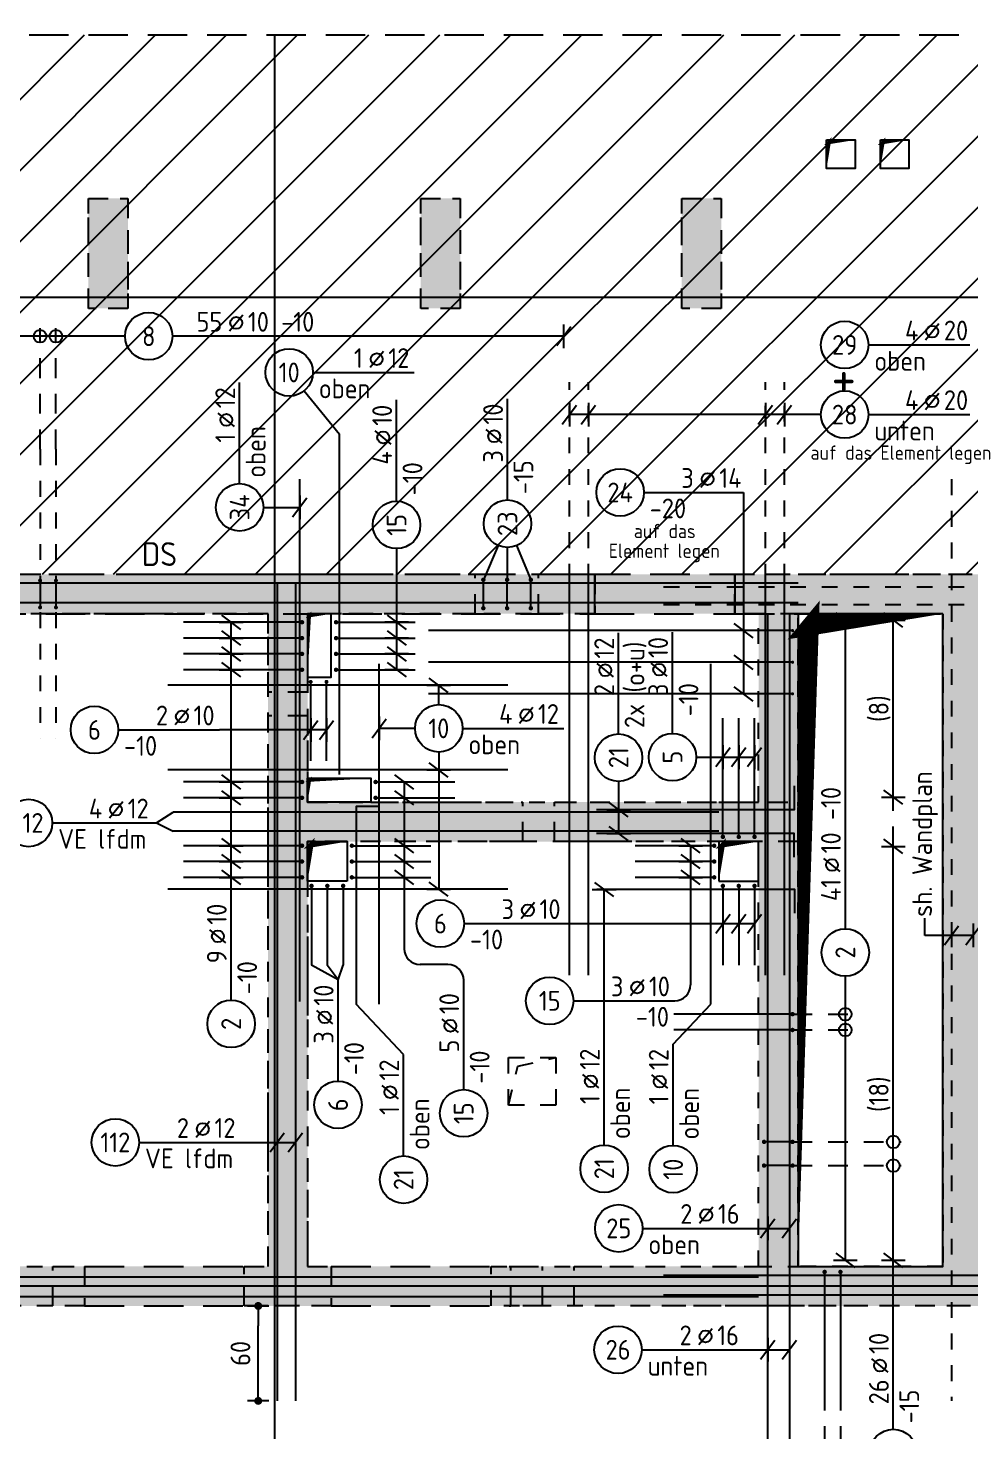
# Model space of a CAD drawing. Extents: x -10 to 101, y -7 to 49.
# Drawn here: x 13 to 18.95, y 24.1 to 32.96 of the extents above; entities that cross this region are included whole.
import ezdxf
from ezdxf.enums import TextEntityAlignment as Align

# ---------------------------------------------------------------- set-up
doc = ezdxf.new("R2010")
doc.units = 0
doc.header["$LTSCALE"] = 0.5
for name, pattern in [('AUSGEZOGEN', [1000.01, 1000, 0.01]), ('DASHED', [0.75, 0.5, -0.25]), ('DOT', [0.175, 0.05, -0.125]), ('HIDDEN2', [0.187, 0.125, -0.062]), ('PUNKT', [0.175, 0.05, -0.125]), ('STRICHLINIE', [0.75, 0.5, -0.25]), ('VERDECKT', [0.375, 0.25, -0.125])]:
    doc.linetypes.add(name, pattern=pattern)
for name, color, linetype in [('2.OG', 7, 'Continuous'), ('ACHSEN', 7, 'Continuous'), ('BETON', 7, 'Continuous'), ('DD', 7, 'Continuous'), ('DS', 7, 'Continuous'), ('grau_dunkel', 7, 'Continuous'), ('grau_hell', 7, 'Continuous'), ('grau_mittel', 7, 'Continuous'), ('HILFE', 7, 'Continuous'), ('MASSE', 7, 'Continuous'), ('RND', 7, 'Continuous'), ('SCHATTEN', 7, 'Continuous'), ('TEXT', 7, 'Continuous'), ('VERDECKT', 7, 'Continuous'), ('VERDECKT2', 7, 'Continuous')]:
    doc.layers.add(name, color=color, linetype=linetype)
doc.styles.add('txt', font='isocp.shx')
doc.dimstyles.new('DOT_I', dxfattribs={"dimscale": 0.5, "dimtxt": 0.25, "dimasz": 0.25, "dimexe": 0.1, "dimexo": 0.3, "dimgap": 0.1, "dimtad": 1, "dimdec": 3, "dimzin": 3, "dimtxsty": 'txt', "dimblk": 'DOT', "dimblk1": 'DOT', "dimblk2": 'DOT', "dimsah": 1, "dimcen": 0.1, "dimse1": 1, "dimse2": 1, "dimazin": 0, "dimtfac": 1, "dimtdec": 4, "dimtix": 1, "dimtmove": 2, "dimatfit": 3, "dimfxl": 0, "dimtvp": 1, "dimtolj": 1, "dimtzin": 0, "dimarcsym": 0})

# ---------------------------------------------------------------- blocks, each defined once
blk = doc.blocks.new('RND_LEI')
at = {"layer": 'RND', "color": 7, "linetype": 'Continuous'}
blk.add_line((1.022, 0.066), (1.19, 0.27), dxfattribs=at)
for centre, radius in [((0, 0), 0.3), ((1.106, 0.168), 0.075)]:
    blk.add_circle(centre, radius, dxfattribs=at)
at = {"layer": 'RND', "color": 7, "linetype": 'Continuous', "style": 'txt'}
blk.add_attdef('ANZ', text='', height=0.25, dxfattribs=at).set_placement((0.931, 0.057), align=Align.RIGHT)
for tag, p in [('DUM', (1.253, 0.057)), ('ABSTD', (1.674, 0.057)), ('POSTXT', (0.374, -0.327))]:
    blk.add_attdef(tag, p, '', height=0.25, dxfattribs=at)
blk.add_attdef('POSL', text='', height=0.25, dxfattribs=at).set_placement((0, 0), align=Align.MIDDLE)
blk = doc.blocks.new('lei_gre')
at = {"layer": 'RND', "color": 7, "linetype": 'Continuous'}
for p, q in [((-0.09, -0.12), (0.09, 0.12)), ((0, 0.15), (0, -0.15))]:
    blk.add_line(p, q, dxfattribs=at)
blk = doc.blocks.new('DOT')
at = {"layer": 'MASSE', "color": 7, "linetype": 'Continuous'}
for p, q in [((0, 0), (-1, 0)), ((0, 0.54), (0, -0.54))]:
    blk.add_line(p, q, dxfattribs=at)
at = {"layer": 'MASSE', "color": 7, "linetype": 'Continuous', "const_width": 0.2}
blk.add_lwpolyline([(-0.1, 0, 1), (0.1, 0, 1)], format="xyb", close=True, dxfattribs=at)
blk = doc.blocks.new('*D77')
at = {"layer": 'Defpoints', "color": 0, "linetype": 'AUSGEZOGEN', "transparency": 16777216}
for p in [(14.4527, 24.8866), (14.4527, 24.8866), (14.4527, 24.2866)]:
    blk.add_point(p, dxfattribs=at)
at = {"layer": 'MASSE', "color": 0, "linetype": 'AUSGEZOGEN', "lineweight": -2, "transparency": 16777216}
blk.add_line((14.4527, 24.4116), (14.4527, 24.7616), dxfattribs=at)
at = {"layer": 'MASSE', "color": 0, "linetype": 'AUSGEZOGEN', "lineweight": -2, "transparency": 16777216, "xscale": 0.125, "yscale": 0.125, "zscale": 0.125}
for p, rotation in [((14.4527, 24.8866), 90), ((14.4527, 24.2866), 270)]:
    blk.add_blockref('DOT', p, dxfattribs=dict(at, rotation=rotation))
at = {"layer": 'MASSE', "color": 0, "linetype": 'AUSGEZOGEN', "transparency": 16777216, "insert": (14.3402, 24.5866), "char_height": 0.125, "attachment_point": 5, "rotation": 90, "style": 'txt'}
blk.add_mtext('\\A1;60', dxfattribs=at)

msp = doc.modelspace()

# ---------------------------------------------------------------- hatches: boundary and pattern name
at = {"layer": '2.OG'}
h = msp.add_hatch(dxfattribs=at)
h.set_pattern_fill('DOTS', scale=0.8, double=1)
h.set_pattern_definition([(0, (-74.13047, 129.29311), (0.025, 0.05), [0, -0.05])])
h.paths.add_polyline_path([(4.4795, 27.5815), (4.0295, 27.5815), (4.0295, 27.2815), (4.6895, 27.2815), (4.6895, 39.0866), (8.1795, 39.0866), (8.1795, 31.1366), (8.5795, 31.1366), (8.5795, 31.3866), (8.4295, 31.3866), (8.4295, 39.0866), (10.6795, 39.0866), (10.6795, 31.3866), (9.4645, 31.3866), (9.4645, 31.1366), (10.9295, 31.1366), (10.9295, 39.3866), (4.5295, 39.3866), (4.5295, 32.3116), (4.4795, 32.3116)])
h.paths.add_polyline_path([(4.6895, 25.2315), (4.0295, 25.2315), (4.0295, 24.9315), (4.4795, 24.9315), (4.4795, 18.1366), (5.0545, 18.1366), (5.0545, 18.4366), (4.6895, 18.4366)])
h.paths.add_polyline_path([(36.9295, 39.3866), (36.9295, 31.1366), (38.3945, 31.1366), (38.3945, 31.3866), (37.1795, 31.3866), (37.1795, 39.0866), (39.4295, 39.0866), (39.4295, 31.3866), (39.2795, 31.3866), (39.2795, 31.1366), (39.6795, 31.1366), (39.6795, 39.0866), (43.1545, 39.0866), (43.1545, 34.0716), (43.4545, 34.0716), (43.4545, 39.3866)])
h.paths.add_polyline_path([(43.1545, 31.1366), (43.4545, 31.1366), (43.4545, 32.2016), (43.1545, 32.2016)])
h.paths.add_polyline_path([(34.4795, 31.8866), (34.2295, 31.8866), (34.2295, 31.1916), (34.4795, 31.1916)])
h.paths.add_polyline_path([(32.1295, 31.1916), (32.3795, 31.1916), (32.3795, 31.8866), (32.1295, 31.8866)])
h.paths.add_polyline_path([(26.7295, 31.1916), (26.9795, 31.1916), (26.9795, 31.8866), (26.7295, 31.8866)])
h.paths.add_polyline_path([(24.8795, 31.8866), (24.6295, 31.8866), (24.6295, 31.1916), (24.8795, 31.1916)])
h.paths.add_polyline_path([(23.2295, 31.8866), (22.9795, 31.8866), (22.9795, 31.1916), (23.2295, 31.1916)])
h.paths.add_polyline_path([(21.1295, 31.8866), (20.8795, 31.8866), (20.8795, 31.1916), (21.1295, 31.1916)])
h.paths.add_polyline_path([(19.2295, 31.1916), (19.4795, 31.1916), (19.4795, 31.8866), (19.2295, 31.8866)])
h.paths.add_polyline_path([(17.3795, 31.8866), (17.1295, 31.8866), (17.1295, 31.1916), (17.3795, 31.1916)])
h.paths.add_polyline_path([(15.7295, 31.8866), (15.4795, 31.8866), (15.4795, 31.1916), (15.7295, 31.1916)])
h.paths.add_polyline_path([(13.6295, 31.8866), (13.3795, 31.8866), (13.3795, 31.1916), (13.6295, 31.1916)])
h.paths.add_polyline_path([(43.1545, 24.8616), (43.4545, 24.8616), (43.4545, 25.1616), (43.1545, 25.1616)])
h.paths.add_polyline_path([(42.9045, 18.4366), (42.9045, 18.1366), (43.4545, 18.1366), (43.4545, 20.6366), (43.1545, 20.6366), (43.1545, 18.4366)])
h.paths.add_polyline_path([(37.2045, 18.4366), (36.9045, 18.4366), (36.9045, 18.1366), (37.2045, 18.1366)])
h.paths.add_polyline_path([(29.7045, 18.4366), (29.4045, 18.4366), (29.4045, 18.1366), (29.7045, 18.1366)])
h.paths.add_polyline_path([(21.9045, 18.4366), (21.9045, 18.1366), (22.2045, 18.1366), (22.2045, 18.4366)])
h.paths.add_polyline_path([(14.7045, 18.4366), (14.4045, 18.4366), (14.4045, 18.1366), (14.7045, 18.1366)])
h.paths.add_polyline_path([(8.4545, 18.1366), (8.4545, 18.4366), (8.1545, 18.4366), (8.1545, 18.1366)])
h.paths.add_polyline_path([(37.1795, 24.8866), (37.1795, 25.5966), (36.9295, 25.5966), (36.9295, 25.1366), (34.2295, 25.1366), (34.2295, 27.1116), (36.9295, 27.1116), (36.9295, 26.6466), (37.1795, 26.6466), (37.1795, 27.5113), (36.9295, 27.5113), (36.9295, 27.3616), (32.3895, 27.3616), (32.3895, 27.1116), (33.9795, 27.1116), (33.9795, 25.1366), (32.3895, 25.1366), (32.3895, 24.8866)], flags=17)
h.paths.add_polyline_path([(20.2295, 25.1366), (20.2295, 28.4816), (21.3545, 28.4816), (21.3545, 28.7316), (20.2295, 28.7316), (20.2295, 29.5116), (17.4645, 29.5116), (17.4645, 29.2616), (17.6145, 29.2616), (17.6145, 28.0716), (14.7645, 28.0716), (14.7645, 29.2616), (16.5795, 29.2616), (16.5795, 29.5116), (8.1795, 29.5116), (8.1795, 24.8866), (8.5795, 24.8866), (8.5795, 25.1366), (8.4295, 25.1366), (8.4295, 29.2616), (14.5145, 29.2616), (14.5145, 25.1366), (14.3645, 25.1366), (14.3645, 24.8866), (14.9145, 24.8866), (14.9145, 25.1366), (14.7645, 25.1366), (14.7645, 27.8216), (17.6145, 27.8216), (17.6145, 25.1366), (15.9245, 25.1366), (15.9245, 24.8866), (31.5045, 24.8866), (31.5045, 25.1366), (31.3545, 25.1366), (31.3545, 27.1116), (31.5045, 27.1116), (31.5045, 27.3616), (31.3545, 27.3616), (31.3545, 29.2616), (36.9295, 29.2616), (36.9295, 28.3963), (37.1795, 28.3963), (37.1795, 29.5116), (31.1045, 29.5116), (31.1045, 28.7316), (30.0545, 28.7316), (30.0545, 28.4816), (31.1045, 28.4816), (31.1045, 25.1366)])
h.paths.add_polyline_path([(19.9795, 29.2616), (19.0295, 29.2616), (19.0295, 25.1366), (19.9795, 25.1366)], flags=16)
h.paths.add_polyline_path([(17.8645, 25.1366), (18.7795, 25.1366), (18.7795, 29.2616), (17.8645, 29.2616)], flags=16)
h.paths.add_polyline_path([(9.5895, 25.1366), (9.5895, 24.8866), (13.3545, 24.8866), (13.3545, 25.1366)], flags=17)
h.paths.add_polyline_path([(22.7545, 28.7316), (22.7545, 28.4816), (25.1045, 28.4816), (25.1045, 28.7316)], flags=17)
h.paths.add_polyline_path([(28.6545, 28.4816), (28.6545, 28.7316), (26.5045, 28.7316), (26.5045, 28.4816)], flags=17)
h.paths.add_polyline_path([(29.7045, 32.9208), (29.4045, 32.9208), (29.4045, 32.0366), (28.3795, 32.0366), (28.3795, 31.1916), (28.6295, 31.1916), (28.6295, 31.7866), (30.4795, 31.7866), (30.4795, 31.1916), (30.7295, 31.1916), (30.7295, 32.0366), (29.7045, 32.0366)])
at = {"layer": 'grau_hell', "linetype": 'AUSGEZOGEN'}
h = msp.add_hatch(dxfattribs=at)
h.set_pattern_fill('ANSI31', color=9, scale=0.1, style=0, double=1)
h.set_pattern_definition([(45, (0, -25.33528), (-0.2245064, 0.2245064), [])])
h.paths.add_polyline_path([(12.2545, 39.3866), (8.1795, 39.3866), (8.1795, 33.8966), (8.4295, 33.8966), (8.4295, 31.3866), (10.9295, 31.3866), (10.9295, 29.5116), (19.9795, 29.5116), (19.9795, 25.1366), (31.1045, 25.1366), (31.1045, 29.5116), (36.9295, 29.5116), (36.9295, 31.3866), (39.4295, 31.3866), (39.4295, 34.8966), (39.6795, 34.8966), (39.6795, 39.3866), (35.6295, 39.3866), (35.6295, 32.9208), (12.2545, 32.9208)])
at = {"layer": 'grau_hell'}
for points in [[(15.8245, 29.5116), (15.8245, 29.2616), (16.2245, 29.2616), (16.2245, 29.5116)], [(16.3245, 28.0716), (16.1245, 28.0716), (16.1245, 27.8216), (16.3245, 27.8216)]]:
    msp.add_hatch(color=9, dxfattribs=at).paths.add_polyline_path(points)
h = msp.add_hatch(color=9, dxfattribs=at)
h.paths.add_polyline_path([(14.5145, 28.6166), (14.5545, 28.6166), (14.5545, 28.7666), (14.5145, 28.7666)])
h.paths.add_polyline_path([(14.5545, 28.7666), (14.5545, 28.6166), (14.7645, 28.6166), (14.7645, 28.7666)])
h = msp.add_hatch(color=9, dxfattribs=at)
h.paths.add_polyline_path([(12.9545, 25.1366), (12.9545, 25.0116), (13.1545, 25.0116), (13.1545, 25.1366)])
h.paths.add_polyline_path([(12.9545, 25.0116), (12.9545, 24.8866), (13.1545, 24.8866), (13.1545, 25.0116)])
h = msp.add_hatch(color=9, dxfattribs=at)
h.paths.add_polyline_path([(16.4495, 25.0116), (16.4495, 25.1366), (16.2495, 25.1366), (16.2495, 25.0116)])
h.paths.add_polyline_path([(16.4495, 24.8866), (16.4495, 25.0116), (16.2495, 25.0116), (16.2495, 24.8866)])
at = {"layer": 'grau_mittel'}
h = msp.add_hatch(color=61, dxfattribs=at)
h.paths.add_polyline_path([(4.5295, 39.3866), (4.5295, 33.8966), (4.6895, 33.8966), (4.6895, 39.0866), (8.1795, 39.0866), (8.1795, 34.2216), (8.1795, 31.1366), (8.5795, 31.1366), (8.5795, 31.3866), (8.4295, 31.3866), (8.4295, 39.0866), (8.6295, 39.0866), (10.6795, 39.0866), (10.6795, 31.3866), (10.0145, 31.3866), (10.0145, 31.1366), (10.9295, 31.1366), (10.9295, 39.3866)])
h.paths.add_polyline_path([(8.1795, 31.1366), (8.1795, 31.3866), (4.7545, 31.3866), (4.7545, 31.1366)], flags=17)
h.paths.add_polyline_path([(9.4645, 31.1366), (9.4645, 31.3866), (8.5795, 31.3866), (8.5795, 31.1366)], flags=17)
h.paths.add_polyline_path([(9.8145, 31.1366), (9.8145, 31.3866), (9.4645, 31.3866), (9.4645, 31.1366)], flags=17)
h.paths.add_polyline_path([(10.6795, 29.5116), (10.9295, 29.5116), (10.9295, 31.1366), (10.6795, 31.1366)])
h.paths.add_polyline_path([(8.1795, 29.5116), (8.1795, 24.8866), (8.5795, 24.8866), (8.5795, 25.1366), (8.4295, 25.1366), (8.4295, 29.2616), (14.5145, 29.2616), (14.5145, 28.7666), (14.7645, 28.7666), (14.7645, 29.2616), (14.9145, 29.2616), (15.8245, 29.2616), (15.8245, 29.5116)])
h.paths.add_polyline_path([(4.4795, 27.5816), (4.4045, 27.5816), (4.0245, 27.5816), (4.0245, 27.2816), (4.6895, 27.2816), (4.6895, 33.8966), (4.5295, 33.8966), (4.5295, 32.3116), (4.4795, 32.3116)])
h.paths.add_polyline_path([(4.4045, 25.2316), (4.6895, 25.2316), (4.7545, 25.2316), (4.7545, 27.2815), (4.6895, 27.2815), (4.4045, 27.2815)])
h.paths.add_polyline_path([(4.0245, 25.2316), (4.0245, 24.9316), (4.4045, 24.9315), (4.4795, 24.9316), (4.4795, 18.1366), (5.0545, 18.1366), (5.0545, 18.4366), (4.6895, 18.4366), (4.6895, 25.2316)])
h.paths.add_polyline_path([(8.1545, 18.1366), (8.1545, 18.4366), (5.0545, 18.4366), (5.0545, 18.1366)])
h.paths.add_polyline_path([(8.4545, 18.4366), (8.1545, 18.4366), (8.1545, 18.1366), (8.4545, 18.1366)])
h.paths.add_polyline_path([(14.4045, 18.1366), (14.4045, 18.4366), (8.4545, 18.4366), (8.4545, 18.1366)])
h.paths.add_polyline_path([(14.4045, 18.4366), (14.4045, 18.1366), (14.7045, 18.1366), (14.7045, 18.4366)])
h.paths.add_polyline_path([(14.7045, 18.4366), (14.7045, 18.1366), (21.9045, 18.1366), (21.9045, 18.4366)])
h.paths.add_polyline_path([(22.2045, 18.4366), (21.9045, 18.4366), (21.9045, 18.1366), (22.2045, 18.1366)])
h.paths.add_polyline_path([(22.2045, 18.4366), (22.2045, 18.1366), (29.4045, 18.1366), (29.4045, 18.4366)])
h.paths.add_polyline_path([(29.7045, 18.4366), (29.4045, 18.4366), (29.4045, 18.1366), (29.7045, 18.1366)])
h.paths.add_polyline_path([(29.7045, 18.4366), (29.7045, 18.1366), (36.9045, 18.1366), (36.9045, 18.4366)])
h.paths.add_polyline_path([(37.2045, 18.4366), (36.9045, 18.4366), (36.9045, 18.1366), (37.2045, 18.1366)])
h.paths.add_polyline_path([(42.9045, 18.1366), (42.9045, 18.4366), (37.2045, 18.4366), (37.2045, 18.1366)])
h.paths.add_polyline_path([(43.1545, 18.4366), (42.9045, 18.4366), (42.9045, 18.1366), (43.4545, 18.1366), (43.4545, 20.6366), (43.1545, 20.6366)])
h.paths.add_polyline_path([(43.4545, 24.8616), (43.1545, 24.8616), (43.1545, 20.6366), (43.4545, 20.6366)])
h.paths.add_polyline_path([(43.4545, 25.1616), (43.1545, 25.1616), (43.1545, 24.8616), (43.4545, 24.8616)])
h.paths.add_polyline_path([(43.4545, 31.1366), (43.1545, 31.1366), (43.1545, 25.1616), (43.4545, 25.1616)])
h.paths.add_polyline_path([(43.1545, 31.8866), (43.1545, 31.1366), (43.4545, 31.1366), (43.4545, 31.8866)], flags=17)
h.paths.add_polyline_path([(43.1545, 31.8866), (43.4545, 31.8866), (43.4545, 34.3866), (43.1545, 34.3866)], flags=17)
h.paths.add_polyline_path([(43.1545, 34.3866), (43.4545, 34.3866), (43.4545, 34.7566), (43.1545, 34.7566)])
h.paths.add_polyline_path([(43.1545, 34.7566), (43.4545, 34.7566), (43.4545, 39.3866), (36.9295, 39.3866), (36.9295, 31.1366), (37.9945, 31.1366), (37.9945, 31.3866), (37.1795, 31.3866), (37.1795, 39.0866), (39.4295, 39.0866), (39.4295, 31.3866), (39.2795, 31.3866), (39.2795, 31.1366), (39.6795, 31.1366), (39.6795, 39.0866), (43.1545, 39.0866)])
h.paths.add_polyline_path([(38.1945, 31.3866), (38.1945, 31.1366), (39.2795, 31.1366), (39.2795, 31.3866)], flags=17)
h.paths.add_polyline_path([(39.6795, 31.3866), (39.6795, 31.1366), (43.1545, 31.1366), (43.1545, 31.3866)], flags=17)
h.paths.add_polyline_path([(36.9295, 30.0616), (37.1795, 30.0616), (37.1795, 31.1366), (36.9295, 31.1366)])
h.paths.add_polyline_path([(16.2245, 29.5116), (16.2245, 29.2616), (16.5795, 29.2616), (16.5795, 29.5116)])
h.paths.add_polyline_path([(16.5795, 29.5116), (16.5795, 29.2616), (17.4645, 29.2616), (17.4645, 29.5116)])
h.paths.add_polyline_path([(18.7795, 29.2616), (18.7795, 25.1366), (17.8645, 25.1366), (16.4495, 25.1366), (16.4495, 24.8866), (20.5295, 24.8866), (20.5295, 25.1366), (19.0295, 25.1366), (19.0295, 29.2616), (19.9795, 29.2616), (19.9795, 28.4816), (21.3545, 28.4816), (21.3545, 28.7316), (20.2295, 28.7316), (20.2295, 28.9816), (20.2295, 29.5116), (17.4645, 29.5116), (17.4645, 29.2616)])
h.paths.add_polyline_path([(16.0495, 24.8866), (16.2495, 24.8866), (16.2495, 25.1366), (16.0495, 25.1366)])
h.paths.add_polyline_path([(14.9145, 25.1366), (14.9145, 24.8866), (16.0495, 24.8866), (16.0495, 25.1366)], flags=17)
h.paths.add_polyline_path([(14.9145, 24.8866), (14.9145, 25.1366), (14.7645, 25.1366), (14.7644, 27.5716), (14.7644, 27.8216), (15.0145, 27.8216), (16.1245, 27.8216), (16.1245, 28.0716), (14.7645, 28.0716), (14.7645, 28.2216), (14.7645, 28.6166), (14.5145, 28.6166), (14.5145, 25.1366), (14.3645, 25.1366), (14.3645, 24.8866)])
h.paths.add_polyline_path([(17.8645, 27.8216), (17.8645, 28.0716), (16.3245, 28.0716), (16.3245, 27.8216)])
h.paths.add_polyline_path([(13.3545, 25.1366), (13.3545, 24.8866), (14.3645, 24.8866), (14.3645, 25.1366)])
h.paths.add_polyline_path([(13.1545, 24.8866), (13.3545, 24.8866), (13.3545, 25.1366), (13.1545, 25.1366)], flags=16)
h.paths.add_polyline_path([(12.9545, 24.8866), (12.9545, 25.1366), (9.9895, 25.1366), (9.9895, 24.8866)], flags=16)
h.paths.add_polyline_path([(9.5895, 24.8866), (9.7895, 24.8866), (9.7895, 25.1366), (9.5895, 25.1366)], flags=16)
h.paths.add_polyline_path([(8.5795, 25.1366), (8.5795, 24.8866), (9.5895, 24.8866), (9.5895, 25.1366)], flags=16)
h.paths.add_polyline_path([(25.2995, 24.8866), (25.2995, 25.1366), (20.7295, 25.1366), (20.7295, 24.8866)])
h.paths.add_polyline_path([(26.3095, 24.8866), (26.3095, 25.1366), (25.2995, 25.1366), (25.2995, 24.8866)])
h.paths.add_polyline_path([(26.3095, 25.1366), (26.3095, 24.8866), (29.9045, 24.8866), (29.9045, 25.1366)])
h.paths.add_polyline_path([(31.5045, 24.8866), (31.5045, 25.1366), (31.3545, 25.1366), (31.3545, 26.9116), (31.1045, 26.9116), (31.1045, 25.1366), (30.1045, 25.1366), (30.1045, 24.8866)])
h.paths.add_polyline_path([(32.3895, 24.8866), (32.3895, 25.1366), (31.5045, 25.1366), (31.5045, 24.8866)])
h.paths.add_polyline_path([(33.0945, 24.8866), (33.0945, 25.1366), (32.3895, 25.1366), (32.3895, 24.8866)])
h.paths.add_polyline_path([(34.2295, 25.1366), (34.2295, 27.1116), (36.9295, 27.1116), (36.9295, 26.6466), (37.1795, 26.6466), (37.1795, 26.8966), (37.0995, 26.8966), (37.0995, 27.0466), (37.1795, 27.0466), (37.1795, 27.5113), (36.9295, 27.5113), (36.9295, 27.3616), (32.3895, 27.3616), (32.3895, 27.1116), (33.9795, 27.1116), (33.9795, 25.1366), (33.6945, 25.1366), (33.6945, 24.8866), (37.1795, 24.8866), (37.1795, 26.6466), (36.9295, 26.6466), (36.9295, 25.1366)])
h.paths.add_polyline_path([(37.1795, 28.3963), (36.9295, 28.3963), (36.9295, 27.5113), (37.1795, 27.5113)])
h.paths.add_polyline_path([(37.1795, 28.6616), (36.9295, 28.6616), (36.9295, 28.3963), (37.1795, 28.3963)])
h.paths.add_polyline_path([(36.6295, 29.5116), (36.6295, 29.2616), (37.1795, 29.2616), (37.1795, 29.5116)])
h.paths.add_polyline_path([(33.3345, 29.5116), (33.3345, 29.2616), (36.0295, 29.2616), (36.0295, 29.5116)])
h.paths.add_polyline_path([(32.7345, 29.2616), (32.7345, 29.5116), (31.1045, 29.5116), (31.1045, 28.7316), (30.6045, 28.7316), (30.0545, 28.7316), (30.0545, 28.4816), (31.3545, 28.4816), (31.3545, 29.2616)])
h.paths.add_polyline_path([(31.1045, 27.1116), (31.5045, 27.1116), (31.5045, 27.3616), (31.3545, 27.3616), (31.3545, 28.2822), (31.1045, 28.2822)])
h.paths.add_polyline_path([(32.3895, 27.1116), (32.3895, 27.3616), (31.5045, 27.3616), (31.5045, 27.1116)])
h.paths.add_polyline_path([(28.6545, 28.4816), (28.6545, 28.7316), (26.5045, 28.7316), (26.5045, 28.4816)])
h.paths.add_polyline_path([(22.7545, 28.7316), (22.7545, 28.4816), (25.1045, 28.4816), (25.1045, 28.7316)])
h.paths.add_polyline_path([(13.6295, 31.8866), (13.3795, 31.8866), (13.3795, 31.1916), (13.6295, 31.1916)])
h.paths.add_polyline_path([(15.4795, 31.1916), (15.7295, 31.1916), (15.7295, 31.8866), (15.4795, 31.8866)])
h.paths.add_polyline_path([(17.3795, 31.8866), (17.1295, 31.8866), (17.1295, 31.1916), (17.3795, 31.1916)])
h.paths.add_polyline_path([(19.4795, 31.8866), (19.2295, 31.8866), (19.2295, 31.1916), (19.4795, 31.1916)])
h.paths.add_polyline_path([(20.8795, 31.1916), (21.1295, 31.1916), (21.1295, 31.8866), (20.8795, 31.8866)])
h.paths.add_polyline_path([(23.2295, 31.8866), (22.9795, 31.8866), (22.9795, 31.1916), (23.2295, 31.1916)])
h.paths.add_polyline_path([(24.6295, 31.1916), (24.8795, 31.1916), (24.8795, 31.8866), (24.6295, 31.8866)])
h.paths.add_polyline_path([(26.9795, 31.8866), (26.7295, 31.8866), (26.7295, 31.1916), (26.9795, 31.1916)])
h.paths.add_polyline_path([(28.6295, 31.8866), (28.3795, 31.8866), (28.3795, 31.1916), (28.6295, 31.1916)])
h.paths.add_polyline_path([(30.7295, 31.8866), (30.4795, 31.8866), (30.4795, 31.1916), (30.7295, 31.1916)])
h.paths.add_polyline_path([(32.3795, 31.8866), (32.1295, 31.8866), (32.1295, 31.1916), (32.3795, 31.1916)])
h.paths.add_polyline_path([(34.2295, 31.1916), (34.4795, 31.1916), (34.4795, 31.8866), (34.2295, 31.8866)])
h.paths.add_polyline_path([(12.2545, 39.0866), (12.2545, 39.3866), (10.9295, 39.3866), (10.9295, 39.0866)])
h.paths.add_polyline_path([(35.6295, 39.3866), (35.6295, 39.0866), (36.9295, 39.0866), (36.9295, 39.3866)])

# ---------------------------------------------------------------- linework, layer by layer
at = {"layer": '2.OG', "color": 7, "linetype": 'PUNKT', "lineweight": -2}
for p, q in [((8.1795, 29.5116), (16.5795, 29.5116)), ((16.5795, 29.5116), (16.5795, 29.2616)), ((17.4645, 29.2616), (17.4645, 29.5116)), ((17.4645, 29.5116), (20.2295, 29.5116)), ((14.5145, 29.2616), (8.4295, 29.2616)), ((14.5145, 25.1366), (14.5145, 29.2616)), ((16.5795, 29.2616), (14.7645, 29.2616)), ((14.7645, 29.2616), (14.7645, 28.0716)), ((17.6145, 29.2616), (17.4645, 29.2616)), ((17.6145, 28.0716), (17.6145, 29.2616)), ((17.8645, 25.1366), (17.8645, 29.2616)), ((17.8645, 29.2616), (18.7795, 29.2616)), ((18.7795, 29.2616), (18.7795, 25.1366)), ((14.7645, 28.0716), (17.6145, 28.0716)), ((17.6145, 27.8216), (14.7645, 27.8216)), ((14.7645, 27.8216), (14.7645, 25.1366)), ((17.6145, 25.1366), (17.6145, 27.8216)), ((9.5895, 25.1366), (13.3545, 25.1366)), ((13.3545, 25.1366), (13.3545, 24.8866)), ((14.3645, 24.8866), (14.3645, 25.1366)), ((14.3645, 25.1366), (14.5145, 25.1366)), ((14.7645, 25.1366), (14.9145, 25.1366)), ((14.9145, 25.1366), (14.9145, 24.8866)), ((15.9245, 24.8866), (15.9245, 25.1366)), ((15.9245, 25.1366), (17.6145, 25.1366)), ((18.7795, 25.1366), (17.8645, 25.1366)), ((13.3545, 24.8866), (9.5895, 24.8866)), ((14.9145, 24.8866), (14.3645, 24.8866)), ((31.5045, 24.8866), (15.9245, 24.8866))]:
    msp.add_line(p, q, dxfattribs=at)
for points in [[(13.6295, 31.1916), (13.3795, 31.1916), (13.3795, 31.8866), (13.6295, 31.8866)], [(15.7295, 31.1916), (15.4795, 31.1916), (15.4795, 31.8866), (15.7295, 31.8866)], [(17.3795, 31.1916), (17.1295, 31.1916), (17.1295, 31.8866), (17.3795, 31.8866)]]:
    msp.add_lwpolyline(points, close=True, dxfattribs=at)
at = {"layer": 'ACHSEN', "color": 140, "linetype": 'AUSGEZOGEN'}
for p, q in [((14.5545, 32.9208), (14.5545, 16.1366)), ((43.4545, 31.2616), (2.2545, 31.2616)), ((43.4545, 25.0116), (2.2545, 25.0116))]:
    msp.add_line(p, q, dxfattribs=at)
at = {"layer": 'BETON', "color": 6, "linetype": 'AUSGEZOGEN'}
for points in [[(18.0445, 32.2566), (18.2244, 32.2566), (18.2244, 32.0766), (18.0445, 32.0766)], [(18.3845, 32.2566), (18.5645, 32.2566), (18.5645, 32.0766), (18.3845, 32.0766)], [(14.9145, 29.2616), (14.7645, 29.2616), (14.7645, 28.8616), (14.9145, 28.8616)], [(18.7795, 29.2616), (17.8645, 29.2616), (17.8645, 25.1366), (18.7795, 25.1366)], [(14.7645, 28.2216), (15.1645, 28.2216), (15.1645, 28.0716), (14.7645, 28.0716)], [(15.0145, 27.5716), (14.7644, 27.5716), (14.7644, 27.8216), (15.0145, 27.8216)], [(17.3645, 27.5716), (17.6145, 27.5716), (17.6145, 27.8216), (17.3645, 27.8216)]]:
    msp.add_lwpolyline(points, close=True, dxfattribs=at)
at = {"layer": 'DD', "color": 7, "linetype": 'HIDDEN2'}
for p, q in [((16.0936, 26.4016), (16.3345, 26.4566)), ((16.0345, 26.1566), (16.0936, 26.4016))]:
    msp.add_line(p, q, dxfattribs=at)
msp.add_lwpolyline([(16.0345, 26.4566), (16.3345, 26.4566), (16.3345, 26.1566), (16.0345, 26.1566)], close=True, dxfattribs=at)
at = {"layer": 'DS', "color": 1, "linetype": 'DASHED'}
for p, q in [((10.9295, 29.5116), (17.4645, 29.5116)), ((16.5795, 29.2616), (16.5795, 29.5116)), ((17.4645, 29.5116), (17.4645, 29.2616)), ((11.6095, 29.2616), (16.5795, 29.2616)), ((17.4645, 29.2616), (17.8645, 29.2616))]:
    msp.add_line(p, q, dxfattribs=at)
at = {"layer": 'grau_dunkel', "color": 21}
msp.add_lwpolyline([(17.8645, 25.1366, 0, 0.1335, 0), (17.9312, 29.2605, 0, 0, 0), (17.8705, 29.1872, 0.1492, 0, 0), (18.7795, 29.2616, 0, 0, 0)], format="xyseb", dxfattribs=at)
at = {"layer": 'HILFE', "color": 102, "linetype": 'DASHED'}
msp.add_line((12.2545, 32.9208), (35.6295, 32.9208), dxfattribs=at)
at = {"layer": 'HILFE', "color": 102, "linetype": 'AUSGEZOGEN'}
for p, q in [((18.6646, 27.2288), (18.6646, 27.3381)), ((18.9711, 27.2288), (18.6646, 27.2288))]:
    msp.add_line(p, q, dxfattribs=at)
at = {"layer": 'RND', "color": 102, "linetype": 'VERDECKT'}
for p, q in [((13.0742, 30.3016), (13.0742, 31.066)), ((13.1742, 30.3016), (13.1742, 31.066)), ((17.8295, 26.7309), (18.2131, 26.7309)), ((17.8295, 26.6309), (18.2131, 26.6309)), ((17.8295, 25.9237), (18.5162, 25.9237)), ((17.8295, 25.7737), (18.5162, 25.7737)), ((18.0324, 24.3516), (18.0324, 23.4777)), ((18.1324, 24.3516), (18.1324, 23.4777))]:
    msp.add_line(p, q, dxfattribs=at)
at = {"layer": 'RND', "color": 7, "linetype": 'AUSGEZOGEN'}
for p, q in [((13.6107, 31.016), (10.9686, 31.016)), ((16.384, 31.016), (13.9107, 31.016)), ((18.3094, 30.9611), (18.9494, 30.9611)), ((14.7985, 30.7871), (15.4385, 30.7871)), ((14.3352, 30.0841), (14.3352, 30.7241)), ((15.3269, 29.9733), (15.3269, 30.6133)), ((16.0278, 29.9808), (16.0278, 30.6208)), ((18.3094, 30.5208), (18.9494, 30.5208)), ((16.89, 30.0287), (17.5194, 30.0287)), ((18.1631, 29.2224), (18.1631, 27.2708)), ((18.4662, 28.1026), (18.4662, 29.222)), ((16.73, 28.502), (16.73, 29.142)), ((17.0712, 28.5055), (17.0712, 29.1455)), ((13.5674, 28.5278), (14.2074, 28.5278)), ((15.7439, 28.5374), (16.3839, 28.5374)), ((13.1512, 27.9396), (13.8112, 27.9396)), ((18.4662, 25.1751), (18.4662, 27.7912)), ((14.2817, 26.8198), (14.2817, 27.4598)), ((15.754, 27.3036), (16.394, 27.3036)), ((18.1631, 26.9708), (18.1631, 25.1749)), ((14.9572, 26.3082), (14.9572, 26.9482)), ((15.7511, 26.2546), (15.7511, 26.8946)), ((16.445, 26.8154), (17.085, 26.8154)), ((16.6392, 25.9037), (16.6392, 26.5437)), ((17.0746, 25.9015), (17.0746, 26.5415)), ((15.3714, 25.835), (15.3714, 26.475)), ((13.6997, 25.9204), (14.3597, 25.9204)), ((16.8812, 25.3772), (17.5212, 25.3772)), ((18.4662, 24.7281), (18.4662, 25.1751)), ((18.4662, 24.107), (18.4662, 24.7281)), ((16.8767, 24.6098), (17.5167, 24.6098))]:
    msp.add_line(p, q, dxfattribs=at)
at = {"layer": 'RND', "color": 1, "linetype": 'HIDDEN2'}
for p, q in [((16.4191, 29.4766), (16.4191, 30.7266)), ((16.5391, 29.4766), (16.5391, 30.7266)), ((17.6583, 29.4766), (17.6583, 30.7266)), ((17.7783, 29.4766), (17.7783, 30.7266))]:
    msp.add_line(p, q, dxfattribs=at)
at = {"layer": 'RND', "color": 102, "linetype": 'AUSGEZOGEN'}
for p, q in [((14.7432, 30.6707), (14.9663, 30.3966)), ((18.0094, 30.5208), (16.4191, 30.5208)), ((17.5194, 30.0287), (17.5194, 28.7552)), ((14.4852, 29.9341), (14.715, 29.9341)), ((15.3269, 29.6733), (15.3269, 28.9079)), ((15.9685, 29.693), (15.8754, 29.4765)), ((16.0268, 29.6808), (16.0254, 29.4765)), ((16.0855, 29.6924), (16.1754, 29.4765)), ((14.2817, 27.4598), (14.2817, 29.2079)), ((15.5939, 28.6874), (15.5939, 28.8097)), ((14.8842, 28.5278), (14.2074, 28.5278)), ((15.4439, 28.5374), (15.2169, 28.5374)), ((15.5939, 28.3874), (15.5939, 27.5212)), ((17.2212, 28.3555), (17.5894, 28.3555)), ((15.3754, 28.1984), (15.3754, 27.1449)), ((16.73, 28.202), (16.73, 27.8726)), ((13.8101, 27.9396), (13.9145, 28.0087)), ((13.8101, 27.9396), (13.9145, 27.8872)), ((17.185, 27.7957), (17.185, 26.9154)), ((16.6392, 26.5296), (16.6392, 27.5188)), ((16.394, 27.3036), (17.5894, 27.3036)), ((15.6511, 27.0449), (15.4754, 27.0449)), ((14.9572, 26.9482), (14.7894, 27.0416)), ((14.9572, 26.9482), (14.8894, 27.0416)), ((14.9572, 26.9482), (14.9894, 27.0416)), ((15.7511, 26.8946), (15.7511, 26.9449)), ((15.3714, 26.475), (15.072, 26.7943)), ((17.0746, 26.5415), (17.3138, 26.7943)), ((14.3597, 25.9204), (14.6879, 25.9204)), ((17.5212, 25.3772), (17.8098, 25.3772)), ((17.5167, 24.6098), (17.8098, 24.6098))]:
    msp.add_line(p, q, dxfattribs=at)
at = {"layer": 'RND', "color": 7, "linetype": 'VERDECKT'}
msp.add_line((18.4662, 27.7912), (18.4662, 28.1026), dxfattribs=at)
at = {"layer": 'RND', "color": 1, "linetype": 'AUSGEZOGEN'}
for points in [[(14.9663, 28.2466), (14.9663, 30.3966)], [(14.715, 26.8116), (14.715, 30.1116)], [(17.8645, 29.4546), (10.0795, 29.4546)], [(13.0742, 29.4716), (13.0742, 29.3016)], [(13.1742, 29.4716), (13.1742, 29.3016)], [(14.5722, 29.4616), (14.5722, 24.2866)], [(14.6879, 29.4616), (14.6879, 24.2866)], [(15.8754, 29.2966), (15.8754, 29.4765)], [(16.0254, 29.2966), (16.0254, 29.4765)], [(16.1754, 29.2966), (16.1754, 29.4765)], [(16.4191, 26.9766), (16.4191, 29.4766)], [(16.5391, 26.9766), (16.5391, 29.4766)], [(17.6583, 26.9766), (17.6583, 29.4766)], [(17.7783, 26.9766), (17.7783, 29.4766)], [(17.8645, 29.331), (10.0795, 29.331)], [(17.8098, 29.2616), (17.8098, 24.0116)], [(14.7294, 29.2079), (13.9794, 29.2079)], [(14.9445, 29.2079), (15.4445, 29.2079)], [(17.6726, 24.0075), (17.6726, 29.2575)], [(14.7294, 29.1079), (13.9794, 29.1079)], [(14.9445, 29.1079), (15.4445, 29.1079)], [(17.8295, 29.1552), (15.5295, 29.1552)], [(14.7294, 29.0079), (13.9794, 29.0079)], [(14.9445, 29.0079), (15.4445, 29.0079)], [(14.7294, 28.9079), (13.9794, 28.9079)], [(14.9445, 28.9079), (15.4445, 28.9079)], [(15.2169, 26.7943), (15.2169, 28.9443)], [(17.8295, 28.9552), (15.5295, 28.9552)], [(17.3138, 26.7943), (17.3138, 28.9443)], [(14.7842, 28.3316), (14.7842, 28.8316)], [(14.8842, 28.3316), (14.8842, 28.8316)], [(16.0312, 28.8097), (13.8812, 28.8097)], [(17.8295, 28.7552), (15.5295, 28.7552)], [(17.3894, 27.8516), (17.3894, 28.6016)], [(17.4894, 27.8516), (17.4894, 28.6016)], [(17.5894, 27.8516), (17.5894, 28.6016)], [(16.0312, 28.2746), (13.8812, 28.2746)], [(14.7295, 28.1984), (13.9795, 28.1984)], [(15.1945, 28.1984), (15.6945, 28.1984)], [(17.8398, 28.1733), (17.8398, 28.0233), (16.5898, 28.0233)], [(14.7295, 28.0984), (13.9795, 28.0984)], [(15.222, 28.0443), (15.072, 28.0443), (15.072, 26.7943)], [(15.1945, 28.0984), (15.6945, 28.0984)], [(17.3645, 28.0087), (13.9145, 28.0087)], [(17.3645, 27.8872), (13.9145, 27.8872)], [(17.8398, 27.7226), (17.8398, 27.8726), (16.5898, 27.8726)], [(14.7294, 27.7957), (13.9794, 27.7957)], [(15.0445, 27.7957), (15.5445, 27.7957)], [(17.3345, 27.7957), (16.8345, 27.7957)], [(14.7294, 27.6957), (13.9794, 27.6957)], [(15.0445, 27.6957), (15.5445, 27.6957)], [(17.3345, 27.6957), (16.8345, 27.6957)], [(14.7294, 27.5957), (13.9794, 27.5957)], [(15.0445, 27.5957), (15.5445, 27.5957)], [(17.3345, 27.5957), (16.8345, 27.5957)], [(16.0312, 27.5212), (13.8812, 27.5212)], [(14.7894, 27.5416), (14.7894, 27.0416)], [(14.8894, 27.5416), (14.8894, 27.0416)], [(14.9894, 27.5416), (14.9894, 27.0416)], [(17.8432, 27.3688), (17.8432, 27.5188), (16.5932, 27.5188)], [(17.3894, 27.5416), (17.3894, 27.0416)], [(17.4894, 27.5416), (17.4894, 27.0416)], [(17.5894, 27.5416), (17.5894, 27.0416)], [(17.8295, 26.7309), (17.0795, 26.7309)], [(17.8295, 26.6309), (17.0795, 26.6309)], [(17.8295, 25.9237), (17.6496, 25.9237)], [(17.8295, 25.7737), (17.6496, 25.7737)], [(18.0324, 25.1016), (18.0324, 24.3516)], [(18.1324, 25.1016), (18.1324, 24.3516)], [(17.6145, 25.0693), (7.5795, 25.0693)], [(17.0145, 25.0816), (19.9795, 25.0816)], [(17.6145, 24.9438), (7.5795, 24.9438)], [(17.0145, 24.9561), (19.9795, 24.9561)]]:
    msp.add_lwpolyline(points, dxfattribs=at)
at = {"layer": 'RND', "color": 1, "linetype": 'DOT'}
for points in [[(13.0742, 30.3016), (13.0742, 29.3016)], [(13.1742, 30.3016), (13.1742, 29.3016)], [(13.0742, 29.4716), (13.0742, 28.4716)], [(13.1742, 29.4716), (13.1742, 28.4716)]]:
    msp.add_lwpolyline(points, dxfattribs=at)
at = {"layer": 'RND', "color": 1, "linetype": 'HIDDEN2'}
for points in [[(18.8344, 30.1116), (18.8344, 24.2866)], [(17.0145, 29.4324), (21.2645, 29.4324)], [(17.0145, 29.3193), (21.2645, 29.3193)]]:
    msp.add_lwpolyline(points, dxfattribs=at)
at = {"layer": 'RND', "color": 7, "linetype": 'AUSGEZOGEN'}
for points, const_width in [([(13.0742, 29.4778, 1), (13.0742, 29.4653, 1)], 0.0125), ([(13.1742, 29.4778, 1), (13.1742, 29.4653, 1)], 0.0125), ([(15.8684, 29.4765, -1), (15.8824, 29.4765, -1)], 0.014), ([(16.0184, 29.4765, -1), (16.0324, 29.4765, -1)], 0.014), ([(16.1684, 29.4765, -1), (16.1824, 29.4765, -1)], 0.014), ([(13.0742, 29.3078, 1), (13.0742, 29.2953, 1)], 0.0125), ([(13.1742, 29.3078, 1), (13.1742, 29.2953, 1)], 0.0125), ([(15.8684, 29.2966, -1), (15.8824, 29.2966, -1)], 0.014), ([(16.0184, 29.2966, -1), (16.0324, 29.2966, -1)], 0.014), ([(16.1684, 29.2966, -1), (16.1824, 29.2966, -1)], 0.014), ([(14.7294, 29.2149, -1), (14.7294, 29.2009, -1)], 0.014), ([(14.9445, 29.2149, 1), (14.9445, 29.2009, 1)], 0.014), ([(14.7294, 29.1149, -1), (14.7294, 29.1009, -1)], 0.014), ([(14.9445, 29.1149, 1), (14.9445, 29.1009, 1)], 0.014), ([(17.8245, 29.1552, 1), (17.8345, 29.1552, 1)], 0.01), ([(14.7294, 29.0149, -1), (14.7294, 29.0009, -1)], 0.014), ([(14.9445, 29.0149, 1), (14.9445, 29.0009, 1)], 0.014), ([(14.7294, 28.9149, -1), (14.7294, 28.9009, -1)], 0.014), ([(14.9445, 28.9149, 1), (14.9445, 28.9009, 1)], 0.014), ([(17.8245, 28.9552, 1), (17.8345, 28.9552, 1)], 0.01), ([(14.7779, 28.8316, 1), (14.7904, 28.8316, 1)], 0.0125), ([(14.8779, 28.8316, 1), (14.8904, 28.8316, 1)], 0.0125), ([(17.8245, 28.7552, 1), (17.8345, 28.7552, 1)], 0.01), ([(14.7295, 28.2054, -1), (14.7295, 28.1914, -1)], 0.014), ([(15.1945, 28.2054, 1), (15.1945, 28.1914, 1)], 0.014), ([(14.7295, 28.1054, -1), (14.7295, 28.0914, -1)], 0.014), ([(15.1945, 28.1054, 1), (15.1945, 28.0914, 1)], 0.014), ([(17.3964, 27.8516, -1), (17.3824, 27.8516, -1)], 0.014), ([(17.4964, 27.8516, -1), (17.4824, 27.8516, -1)], 0.014), ([(17.5964, 27.8516, -1), (17.5824, 27.8516, -1)], 0.014), ([(14.7294, 27.8027, -1), (14.7294, 27.7887, -1)], 0.014), ([(15.0445, 27.8027, 1), (15.0445, 27.7887, 1)], 0.014), ([(17.3345, 27.8027, -1), (17.3345, 27.7887, -1)], 0.014), ([(14.7294, 27.7027, -1), (14.7294, 27.6887, -1)], 0.014), ([(15.0445, 27.7027, 1), (15.0445, 27.6887, 1)], 0.014), ([(17.3345, 27.7027, -1), (17.3345, 27.6887, -1)], 0.014), ([(14.7294, 27.6027, -1), (14.7294, 27.5887, -1)], 0.014), ([(15.0445, 27.6027, 1), (15.0445, 27.5887, 1)], 0.014), ([(17.3345, 27.6027, -1), (17.3345, 27.5887, -1)], 0.014), ([(14.7964, 27.5416, 1), (14.7824, 27.5416, 1)], 0.014), ([(14.8964, 27.5416, 1), (14.8824, 27.5416, 1)], 0.014), ([(14.9964, 27.5416, 1), (14.9824, 27.5416, 1)], 0.014), ([(17.3964, 27.5416, 1), (17.3824, 27.5416, 1)], 0.014), ([(17.4964, 27.5416, 1), (17.4824, 27.5416, 1)], 0.014), ([(17.5964, 27.5416, 1), (17.5824, 27.5416, 1)], 0.014), ([(17.8295, 26.7239, -1), (17.8295, 26.7379, -1)], 0.014), ([(17.8295, 26.6239, -1), (17.8295, 26.6379, -1)], 0.014), ([(17.6496, 25.9167, -1), (17.6496, 25.9307, -1)], 0.014), ([(17.8295, 25.9167, -1), (17.8295, 25.9307, -1)], 0.014), ([(17.6496, 25.7667, -1), (17.6496, 25.7807, -1)], 0.014), ([(17.8295, 25.7667, -1), (17.8295, 25.7807, -1)], 0.014), ([(18.0254, 25.1016, -1), (18.0394, 25.1016, -1)], 0.014), ([(18.1254, 25.1016, -1), (18.1394, 25.1016, -1)], 0.014)]:
    msp.add_lwpolyline(points, format="xyb", close=True, dxfattribs=dict(at, const_width=const_width))
for centre in [(13.0742, 31.016), (13.1742, 31.016), (18.1631, 26.7309), (18.1631, 26.6309), (18.4662, 25.9237), (18.4662, 25.7737)]:
    msp.add_circle(centre, 0.04, dxfattribs=at)
at = {"layer": 'RND', "color": 102, "linetype": 'AUSGEZOGEN'}
for centre, start, end in [((15.4754, 27.1449), 180, 270), ((15.6511, 26.9449), 0, 90), ((17.085, 26.9154), 270, 0)]:
    msp.add_arc(centre, 0.1, start, end, dxfattribs=at)
at = {"layer": 'SCHATTEN', "color": 1, "linetype": 'AUSGEZOGEN'}
for points in [[(18.0445, 32.0766, 0, 0.0294, 0), (18.0591, 32.2554, 0, 0, 0), (18.0457, 32.2419, 0.0294, 0, 0), (18.2244, 32.2566, 0, 0, 0)], [(18.3845, 32.0766, 0, 0.0294, 0), (18.3991, 32.2554, 0, 0, 0), (18.3857, 32.2419, 0.0294, 0, 0), (18.5645, 32.2566, 0, 0, 0)], [(14.7645, 28.8616, 0, 0.0224, 0), (14.7756, 29.2613, 0, 0, 0), (14.7655, 29.2494, 0.0245, 0, 0), (14.9145, 29.2616, 0, 0, 0)], [(14.7645, 28.0716, 0, 0.0245, 0), (14.7766, 28.2206, 0, 0, 0), (14.7648, 28.2104, 0.0224, 0, 0), (15.1645, 28.2216, 0, 0, 0)], [(14.7645, 27.5716, 0, 0.0408, 0), (14.7847, 27.8199, 0, 0, 0), (14.7661, 27.8013, 0.0408, 0, 0), (15.0145, 27.8216, 0, 0, 0)], [(17.3645, 27.5716, 0, 0.0408, 0), (17.3848, 27.8199, 0, 0, 0), (17.3661, 27.8013, 0.0408, 0, 0), (17.6145, 27.8216, 0, 0, 0)]]:
    msp.add_lwpolyline(points, format="xyseb", dxfattribs=at)
at = {"layer": 'VERDECKT', "color": 7, "linetype": 'VERDECKT', "lineweight": -2}
for p, q in [((8.1795, 29.5116), (15.8245, 29.5116)), ((16.2245, 29.5116), (16.5795, 29.5116)), ((16.5795, 29.5116), (16.5795, 29.2616)), ((17.4645, 29.2616), (17.4645, 29.5116)), ((17.4645, 29.5116), (20.2295, 29.5116)), ((14.5145, 29.2616), (8.4295, 29.2616)), ((14.5145, 28.7666), (14.5145, 29.2616)), ((15.8245, 29.2616), (14.7645, 29.2616)), ((14.7645, 29.2616), (14.7645, 28.7666)), ((16.5795, 29.2616), (16.2245, 29.2616)), ((18.7795, 29.2616), (17.4645, 29.2616)), ((18.7795, 25.1366), (18.7795, 29.2616)), ((14.5145, 25.1366), (14.5145, 28.6166)), ((14.7645, 28.6166), (14.7645, 28.0716)), ((14.7645, 28.0716), (16.1245, 28.0716)), ((16.3245, 28.0716), (17.8645, 28.0716)), ((16.1245, 27.8216), (14.7644, 27.8216)), ((14.7644, 27.8216), (14.7645, 25.1366)), ((17.8645, 27.8216), (16.3245, 27.8216)), ((13.1545, 25.1366), (13.3545, 25.1366)), ((13.3545, 25.1366), (13.3545, 24.8866)), ((14.3645, 24.8866), (14.3645, 25.1366)), ((14.3645, 25.1366), (14.5145, 25.1366)), ((14.7645, 25.1366), (14.9145, 25.1366)), ((14.9145, 25.1366), (14.9145, 24.8866)), ((16.0495, 24.8866), (16.0495, 25.1366)), ((16.0495, 25.1366), (16.2495, 25.1366)), ((16.4495, 25.1366), (18.7795, 25.1366)), ((13.3545, 24.8866), (13.1545, 24.8866)), ((14.9145, 24.8866), (14.3645, 24.8866)), ((16.2495, 24.8866), (16.0495, 24.8866)), ((20.5295, 24.8866), (16.4495, 24.8866))]:
    msp.add_line(p, q, dxfattribs=at)
at = {"layer": 'VERDECKT', "color": 7, "linetype": 'VERDECKT'}
for p, q in [((15.8245, 29.2616), (15.8245, 29.5116)), ((16.2245, 29.2616), (16.2245, 29.5116)), ((14.7645, 28.7666), (14.5145, 28.7666)), ((14.7645, 28.6166), (14.5145, 28.6166)), ((16.1245, 27.8216), (16.1245, 28.0716)), ((16.3245, 27.8216), (16.3245, 28.0716)), ((17.8645, 27.8216), (17.8645, 28.0716)), ((13.1545, 24.8866), (13.1545, 25.1366)), ((16.2495, 24.8866), (16.2495, 25.1366)), ((16.4495, 24.8866), (16.4495, 25.1366))]:
    msp.add_line(p, q, dxfattribs=at)
at = {"layer": 'VERDECKT', "color": 7, "linetype": 'VERDECKT', "lineweight": -2}
for points in [[(13.3795, 31.8866), (13.6295, 31.8866), (13.6295, 31.1916), (13.3795, 31.1916)], [(15.4795, 31.8866), (15.7295, 31.8866), (15.7295, 31.1916), (15.4795, 31.1916)], [(17.1295, 31.8866), (17.3795, 31.8866), (17.3795, 31.1916), (17.1295, 31.1916)]]:
    msp.add_lwpolyline(points, close=True, dxfattribs=at)
at = {"layer": 'VERDECKT2', "color": 7, "linetype": 'STRICHLINIE'}
for p, q in [((16.5795, 29.2616), (17.4645, 29.2616)), ((13.3545, 25.1366), (14.3645, 25.1366)), ((14.9145, 25.1366), (16.0495, 25.1366)), ((13.3545, 24.8866), (14.3645, 24.8866)), ((14.9145, 24.8866), (16.0495, 24.8866))]:
    msp.add_line(p, q, dxfattribs=at)

# ---------------------------------------------------------------- block references
at = {"layer": 'RND', "color": 7, "linetype": 'AUSGEZOGEN', "xscale": 0.5, "yscale": 0.5, "zscale": 0.5}
for p, values in [((13.7607, 31.016), {'POSL': '8', 'DUM': '10', 'ANZ': '55', 'ABSTD': '-10'}), ((18.1594, 30.9611), {'POSL': '29', 'DUM': '20', 'ANZ': '4', 'POSTXT': 'oben'}), ((14.6485, 30.7871), {'POSL': '10', 'DUM': '12', 'ANZ': '1', 'POSTXT': 'oben'}), ((18.1594, 30.5208), {'POSL': '28', 'DUM': '20', 'ANZ': '4', 'POSTXT': 'unten'}), ((16.74, 30.0287), {'POSL': '24', 'DUM': '14', 'ANZ': '3', 'POSTXT': '-20'}), ((13.4174, 28.5278), {'POSL': '6', 'DUM': '10', 'ANZ': '2', 'POSTXT': '-10'}), ((15.5939, 28.5374), {'POSL': '10', 'DUM': '12', 'ANZ': '4', 'POSTXT': 'oben'}), ((13.0012, 27.9396), {'POSL': '112', 'DUM': '12', 'ANZ': '4', 'POSTXT': 'VE lfdm'}), ((15.604, 27.3036), {'POSL': '6', 'DUM': '10', 'ANZ': '3', 'POSTXT': '-10'}), ((16.295, 26.8154), {'POSL': '15', 'DUM': '10', 'ANZ': '3', 'POSTXT': '     -10'}), ((13.5497, 25.9204), {'POSL': '112', 'DUM': '12', 'ANZ': '2', 'POSTXT': 'VE lfdm'}), ((16.7312, 25.3772), {'POSL': '25', 'DUM': '16', 'ANZ': '2', 'POSTXT': 'oben'}), ((16.7267, 24.6098), {'POSL': '26', 'DUM': '16', 'ANZ': '2', 'POSTXT': 'unten'})]:
    msp.add_blockref('RND_LEI', p, dxfattribs=at).add_auto_attribs(values)
for p, rotation in [((16.384, 31.016), 180), ((18.1631, 29.2224), 270), ((18.4662, 29.222), 90), ((14.2817, 29.2079), 90), ((14.2817, 29.1079), 90), ((14.2817, 29.0079), 90), ((14.2817, 28.9079), 90), ((15.5939, 28.8097), 90), ((15.5939, 28.2746), 90), ((14.2817, 28.1984), 90), ((15.3754, 28.1984), 90), ((14.2817, 28.0984), 90), ((15.3754, 28.0984), 90), ((18.4662, 28.1026), 90), ((16.73, 28.0233), 90), ((16.73, 27.8726), 90), ((14.2817, 27.7957), 90), ((15.3754, 27.7957), 90), ((17.185, 27.7957), 90), ((18.4662, 27.7912), 90), ((14.2817, 27.6957), 90), ((15.3754, 27.6957), 90), ((17.185, 27.6957), 90), ((14.2817, 27.5957), 90), ((15.3754, 27.5957), 90), ((17.185, 27.5957), 90), ((15.5939, 27.5212), 90), ((16.6392, 27.5188), 90), ((18.1631, 25.1749), 270), ((18.4662, 25.1751), 90)]:
    msp.add_blockref('lei_gre', p, dxfattribs=dict(at, rotation=rotation))
at = {"layer": 'RND', "color": 7, "linetype": 'AUSGEZOGEN', "xscale": 0.5, "yscale": 0.5, "zscale": 0.5, "rotation": 90}
for p, values in [((14.3352, 29.9341), {'POSL': '34', 'DUM': '12', 'ANZ': '1', 'POSTXT': 'oben'}), ((15.3269, 29.8233), {'POSL': '15', 'DUM': '10', 'ANZ': '4', 'POSTXT': '-10'}), ((16.0278, 29.8308), {'POSL': '23', 'DUM': '10', 'ANZ': '3', 'POSTXT': '-15'}), ((16.73, 28.352), {'POSL': '21', 'DUM': '12', 'ANZ': '2', 'POSTXT': '2x (o+u)'}), ((17.0712, 28.3555), {'POSL': '5', 'DUM': '10', 'ANZ': '3', 'POSTXT': ' -10'}), ((18.1631, 27.1208), {'POSL': '2', 'DUM': '10', 'ANZ': '41', 'ABSTD': '-10'}), ((14.2817, 26.6698), {'POSL': '2', 'DUM': '10', 'ANZ': '9', 'POSTXT': '-10'}), ((14.9572, 26.1582), {'POSL': '6', 'DUM': '10', 'ANZ': '3', 'POSTXT': '-10'}), ((15.7511, 26.1046), {'POSL': '15', 'DUM': '10', 'ANZ': '5', 'POSTXT': '-10'}), ((15.3714, 25.685), {'POSL': '21', 'DUM': '12', 'ANZ': '1', 'POSTXT': 'oben'}), ((16.6392, 25.7537), {'POSL': '21', 'DUM': '12', 'ANZ': '1', 'POSTXT': 'oben'}), ((17.0746, 25.7515), {'POSL': '10', 'DUM': '12', 'ANZ': '1', 'POSTXT': 'oben'}), ((18.4662, 23.957), {'POSL': '23', 'DUM': '10', 'ANZ': '26', 'POSTXT': '-15'})]:
    msp.add_blockref('RND_LEI', p, dxfattribs=at).add_auto_attribs(values)
at = {"layer": 'RND', "color": 7, "linetype": 'AUSGEZOGEN', "xscale": 0.5, "yscale": 0.5, "zscale": 0.5}
for p in [(16.4191, 30.5208), (16.5391, 30.5208), (17.6583, 30.5208), (17.7783, 30.5208), (14.715, 29.9341), (14.7842, 28.5278), (14.8842, 28.5278), (15.2169, 28.5374), (17.3894, 28.3555), (17.4894, 28.3555), (17.5894, 28.3555), (17.3894, 27.3036), (17.4894, 27.3036), (17.5894, 27.3036), (18.8344, 27.2288), (18.9708, 27.2288), (14.5722, 25.9204), (14.6879, 25.9204), (17.6726, 25.3772), (17.8098, 25.3772), (17.6726, 24.6098), (17.8098, 24.6098)]:
    msp.add_blockref('lei_gre', p, dxfattribs=at)
at = {"layer": 'RND', "color": 102, "linetype": 'AUSGEZOGEN', "xscale": 0.5, "yscale": 0.5, "zscale": 0.5, "rotation": 270}
for p in [(15.3269, 29.2079), (17.5194, 29.1552), (15.3269, 29.1079), (15.3269, 29.0079), (17.5194, 28.9552), (15.3269, 28.9079), (17.5194, 28.7552)]:
    msp.add_blockref('lei_gre', p, dxfattribs=at)

# ---------------------------------------------------------------- texts
at = {"layer": 'RND', "color": 7, "linetype": 'AUSGEZOGEN', "style": 'txt'}
for s, p in [('(8)', (18.3737, 28.6623)), ('(18)', (18.3737, 26.2249))]:
    msp.add_text(s, height=0.125, rotation=90, dxfattribs=at).set_placement(p, align=Align.MIDDLE)
at = {"layer": 'TEXT', "color": 6, "linetype": 'AUSGEZOGEN', "style": 'txt'}
msp.add_text('+', height=0.25, rotation=90, dxfattribs=at).set_placement((18.2521, 30.6528))
at = {"layer": 'TEXT', "color": 102, "linetype": 'AUSGEZOGEN', "style": 'txt'}
for s, p in [('auf das Element legen', (17.9431, 30.2351)), ('auf das', (16.8265, 29.7397)), ('Element legen', (16.6683, 29.6149))]:
    msp.add_text(s, height=0.09, dxfattribs=at).set_placement(p)
at = {"layer": 'TEXT', "color": 1, "linetype": 'AUSGEZOGEN', "style": 'txt'}
msp.add_text('DS', height=0.15, dxfattribs=at).set_placement((13.7171, 29.5641))
at = {"layer": 'TEXT', "color": 7, "linetype": 'AUSGEZOGEN', "style": 'txt'}
msp.add_text('sh. Wandplan', height=0.125, rotation=90, dxfattribs=at).set_placement((18.7114, 27.3458))

# ---------------------------------------------------------------- dimensions: what is measured, and where the dimension line sits
at = {"layer": 'MASSE', "color": 7, "linetype": 'AUSGEZOGEN'}
dim = msp.add_linear_dim(base=(14.4527, 24.8866), p1=(14.4527, 24.2866), p2=(14.4527, 24.8866), angle=90, dimstyle='DOT_I', override={"dimdec": 0, "dimlfac": 100}, dxfattribs=at)
dim.commit()
dim.dimension.update_dxf_attribs({"geometry": '*D77', "text_midpoint": (14.3402, 24.5866)})

doc.saveas('drawing.dxf')
